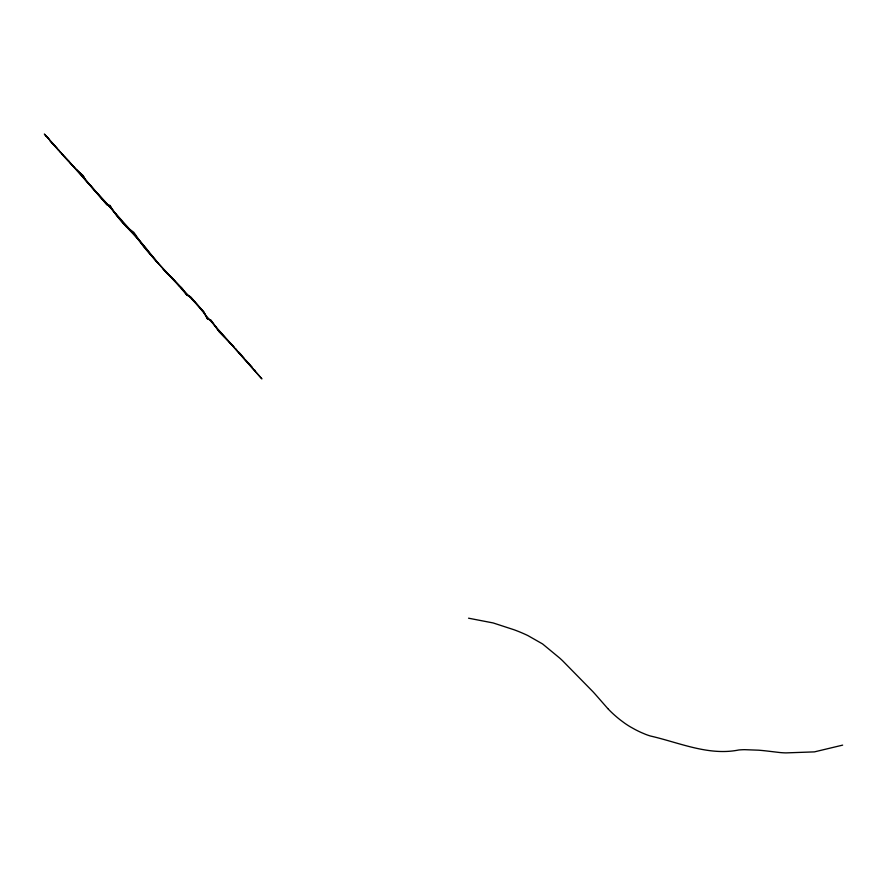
<?xml version="1.0" encoding="UTF-8"?>
<svg xmlns="http://www.w3.org/2000/svg" width="887" height="887" viewBox="0 0 887 887"><rect width="100%" height="100%" fill="white"/><g stroke="black" fill="none" stroke-linecap="round" stroke-linejoin="round"><path stroke-width="1.33" d="M842.65 745.124L814.443 751.877L785.949 752.897A94.31 81.349 40 0 1 779.839 752.531L767.044 751.023A276.877 239.124 61.1 0 0 758.662 750.191L744.415 749.67A102.748 89.997 51.6 0 0 738.86 749.97C708.547 756.079 679.342 742.596 650.249 735.966A61.757 55.26 38.9 0 1 645.337 734.248L641.212 732.496A106.883 94.732 36.5 0 1 634.981 729.447L630.258 726.808A78.61 70.14 37.8 0 1 624.448 723.027L620.312 719.945A112.527 99.51 36.6 0 1 616.188 716.563A97.182 86.305 37 0 1 607.772 708.569M468.547 618.195L493.183 622.951L514.138 629.792A153.506 147.087 42.5 0 1 527.865 635.569L542.567 643.94L559.575 657.977A87.791 82.735 36.6 0 1 562.668 660.837L592.849 691.605A197.069 189.862 53.3 0 1 596.729 695.929L607.783 708.558M197.357 304.851L190.151 296.502L186.725 294.961C170.26 275.147 151.178 257.175 135.744 236.297C126.63 226.484 116.297 217.26 109.877 205.374L109.234 205.873L106.939 204.709L68.621 160.957M232.948 345.73L219.2 331.694L210.906 320.24L207.414 318.799L203.666 311.758L191.038 297.389L186.736 294.961L182.168 288.319L166.412 272.675M145.435 248.77L165.547 271.688M167.288 273.628L171.601 277.243L179.562 286.235M233.88 346.839L219.211 331.705L210.918 320.251L207.425 318.799L203.677 311.78L188.41 295.482M180.438 287.044L188.421 295.493M48.341 138.206L45.991 136.01M47.521 137.385L49.206 139.392M206.427 316.149L261.898 378.882L229.256 341.972M241.297 354.977L239.435 352.993M64.629 156.955L68.665 161.013M246.885 361.397L245.023 359.401M162.909 268.772L166.434 272.697M175.171 281.623L166.39 272.364M247.817 362.373L252.507 367.584M50.892 141.82L59.795 151.599M235.731 348.89L236.652 349.888M220.098 332.17L224.677 337.082M76.825 170.104C103.757 201.05 132.185 230.476 157.642 262.607M103.546 200.728L106.939 204.709L109.921 205.485C120.954 224.156 138.749 237.006 150.668 254.757M58.11 149.593L58.919 150.48M52.422 142.973L44.35 134.059L46.035 136.066M97.614 193.688L110.088 206.993L126.486 226.939L133.815 232.327L144.592 247.806M238.514 351.939L244.091 358.193M95.951 191.914L102.748 199.885M96.827 192.9L85.063 179.296L83.156 175.759L75.994 169.129M151.544 255.755L156.777 261.765M59.751 151.544L68.687 161.179M95.153 191.004L85.108 179.329L83.201 175.814L76.903 170.382L62.234 154.482M57.333 148.728L50.06 140.789M52.377 142.929L56.491 147.608M56.446 147.564L60.571 152.276M60.527 152.231L64.673 156.999M69.474 162.077L75.251 168.475M254.381 369.735L255.323 370.888M197.346 304.829L206.438 316.16M49.151 139.337L50.104 140.845"/></g></svg>
